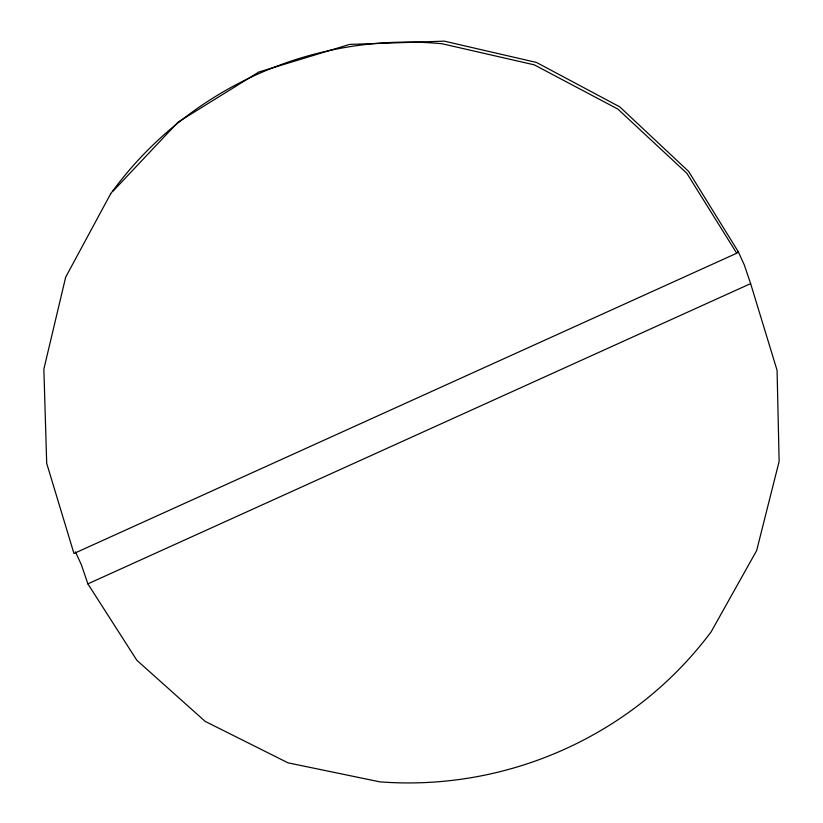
<?xml version="1.0" encoding="UTF-8"?>
<svg xmlns="http://www.w3.org/2000/svg" width="823" height="823" viewBox="0 0 823 823"><rect width="100%" height="100%" fill="white"/><g stroke="black" fill="none" stroke-linecap="round" stroke-linejoin="round"><path stroke-width="1.23" d="M110.621 193.858L65.675 277.166L43.866 369.074L46.695 463.328L73.967 553.488L736.719 253.237L738.2 251.591L688.584 171.379L619.781 106.867L536.452 62.445L444.297 41.15L349.59 44.421L258.782 72.043L178.056 122.133L112.926 191.275M75.438 551.832L81.477 565.02L87.876 583.867L750.627 283.616L744.229 264.769L738.2 251.591M87.876 583.867L136.906 660.355L205.174 721.39L288.029 762.839L379.825 781.85A366.564 352.748 -18.8 0 0 711.195 631.725L756.666 550.536L779.134 461.374L777.077 370.34L750.627 283.616M736.719 253.237L686.866 173.314L617.826 109.058L534.312 64.863L442.002 43.732A366.564 366.389 41.7 0 0 110.632 193.858"/></g></svg>
